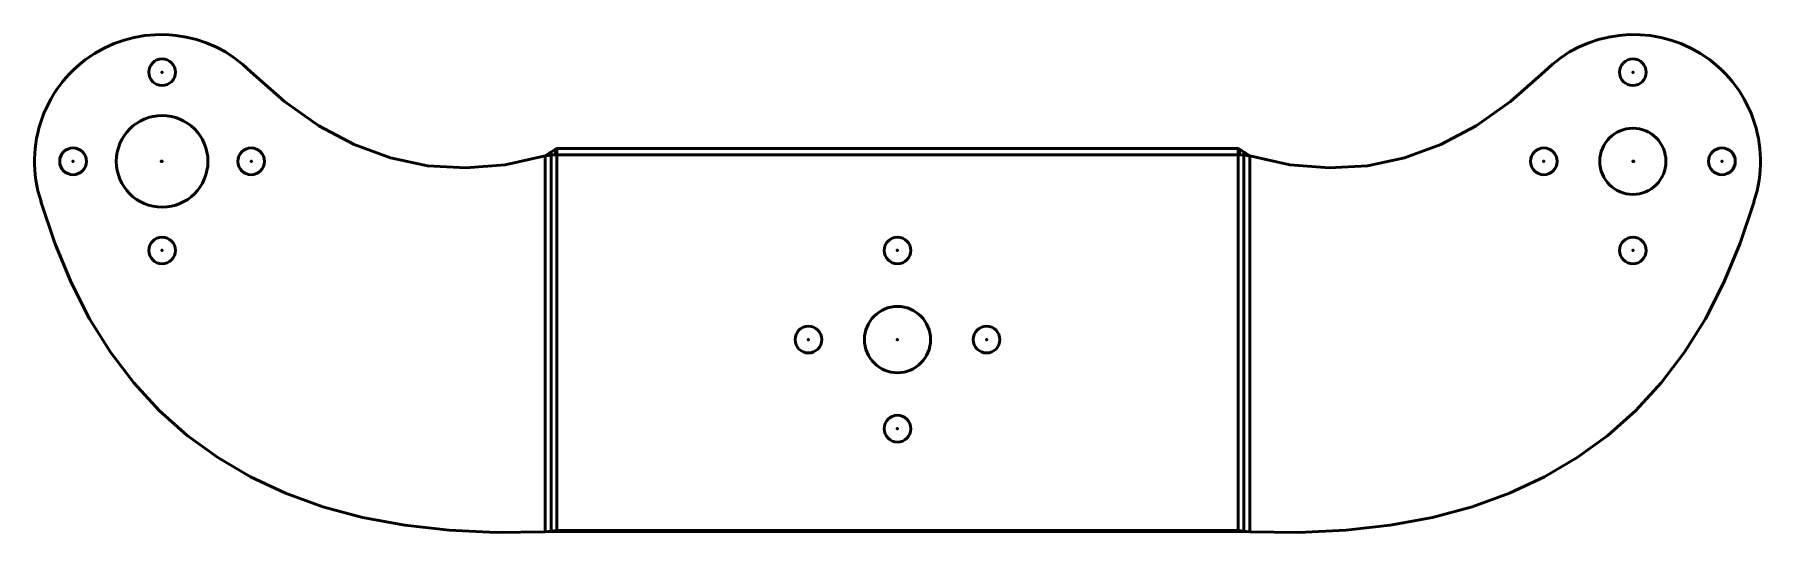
# Model space of a CAD drawing. Header units: millimetres. Extents: x -41 to 95, y 0 to 39.
import ezdxf

# ---------------------------------------------------------------- set-up
doc = ezdxf.new("R2010")
doc.units = ezdxf.units.MM
for name, color, linetype, lineweight in [('IV_ARC_CENTERS', 7, 'Continuous', 50), ('IV_BEND_DOWN', 7, 'Continuous', 50), ('IV_FEATURE_PROFILES', 7, 'Continuous', 50), ('IV_FEATURE_PROFILES_DOWN', 7, 'Continuous', 50), ('IV_INTERIOR_PROFILES', 7, 'Continuous', 50), ('IV_OUTER_PROFILE', 7, 'Continuous', 50), ('IV_TANGENT', 7, 'Continuous', 50)]:
    doc.layers.add(name, color=color, linetype=linetype, lineweight=lineweight)

msp = doc.modelspace()

# ---------------------------------------------------------------- linework, layer by layer
at = {"layer": 'IV_ARC_CENTERS'}
for p in [(-31.02, 36), (84.58, 36), (-38.02, 29), (-31.09, 29), (-31.02, 29), (-24.02, 29), (77.58, 29), (84.58, 29), (84.65, 29), (91.58, 29), (-31.02, 22), (26.78, 22), (84.58, 22), (19.78, 15), (26.78, 15), (33.78, 15), (26.78, 8)]:
    msp.add_point(p, dxfattribs=at)
at = {"layer": 'IV_BEND_DOWN'}
for p, q in [((-0.45, 29.81), (-0.45, -0.09)), ((54.01, -0.03), (54.01, 29.81))]:
    msp.add_line(p, q, dxfattribs=at)
at = {"layer": 'IV_FEATURE_PROFILES'}
for p, q in [((0, 0), (0, -0.08)), ((0, 0), (53.56, 0)), ((-0.9, -0.1), (-0.01, 0)), ((-0.01, 0), (-0.06, -0.08)), ((-0.01, 0), (0, 0)), ((53.56, 0), (53.57, 0)), ((53.56, -0.08), (53.56, 0)), ((53.57, 0), (53.62, -0.08)), ((53.57, 0), (54.46, -0.1))]:
    msp.add_line(p, q, dxfattribs=at)
at = {"layer": 'IV_FEATURE_PROFILES_DOWN'}
for p, q in [((-0.15, 29.51), (-0.03, 30)), ((0, 29.51), (0, 30)), ((53.56, 30), (53.56, 29.51)), ((53.71, 29.51), (53.59, 30)), ((-0.9, 29.42), (-0.15, 29.51)), ((-0.15, 29.51), (0, 29.51)), ((0, 29.51), (53.56, 29.51)), ((53.56, 29.51), (53.71, 29.51)), ((53.71, 29.51), (54.46, 29.42))]:
    msp.add_line(p, q, dxfattribs=at)
at = {"layer": 'IV_INTERIOR_PROFILES'}
for centre, radius in [((-31.02, 36), 1.05), ((84.58, 36), 1.05), ((-31.02, 29), 3.6), ((84.58, 29), 2.6), ((-38.02, 29), 1.05), ((-24.02, 29), 1.05), ((77.58, 29), 1.05), ((91.58, 29), 1.05), ((-31.02, 22), 1.05), ((26.78, 22), 1.05), ((84.58, 22), 1.05), ((26.78, 15), 2.6), ((19.78, 15), 1.05), ((33.78, 15), 1.05), ((26.78, 8), 1.05)]:
    msp.add_circle(centre, radius, dxfattribs=at)
at = {"layer": 'IV_OUTER_PROFILE'}
for p, q in [((-21.41, 33.7), (-24.04, 36.04)), ((77.6, 36.04), (74.97, 33.7)), ((-18.71, 31.79), (-21.41, 33.7)), ((74.97, 33.7), (72.27, 31.79)), ((-15.93, 30.31), (-18.71, 31.79)), ((72.27, 31.79), (69.49, 30.31)), ((-13.08, 29.27), (-15.93, 30.31)), ((-0.03, 30), (-0.9, 29.42)), ((0, 30), (-0.03, 30)), ((53.56, 30), (0, 30)), ((53.59, 30), (53.56, 30)), ((54.46, 29.42), (53.59, 30)), ((69.49, 30.31), (66.64, 29.27)), ((-10.15, 28.65), (-13.08, 29.27)), ((-7.14, 28.48), (-10.15, 28.65)), ((-4.06, 28.73), (-7.14, 28.48)), ((-0.9, 29.42), (-4.06, 28.73)), ((57.62, 28.73), (54.46, 29.42)), ((60.7, 28.48), (57.62, 28.73)), ((63.71, 28.65), (60.7, 28.48)), ((66.64, 29.27), (63.71, 28.65)), ((-40.54, 25.85), (-39.45, 22.56)), ((93.01, 22.56), (94.1, 25.85)), ((-39.45, 22.56), (-38.18, 19.48)), ((91.74, 19.48), (93.01, 22.56)), ((-38.18, 19.48), (-36.72, 16.63)), ((90.28, 16.63), (91.74, 19.48)), ((-36.72, 16.63), (-35.08, 14.01)), ((88.64, 14.01), (90.28, 16.63)), ((-35.08, 14.01), (-33.25, 11.6)), ((86.81, 11.6), (88.64, 14.01)), ((-33.25, 11.6), (-31.24, 9.42)), ((84.8, 9.42), (86.81, 11.6)), ((-31.24, 9.42), (-29.04, 7.47)), ((82.6, 7.47), (84.8, 9.42)), ((-29.04, 7.47), (-26.65, 5.73)), ((80.21, 5.73), (82.6, 7.47)), ((-26.65, 5.73), (-24.08, 4.22)), ((77.64, 4.22), (80.21, 5.73)), ((-24.08, 4.22), (-21.33, 2.94)), ((74.89, 2.94), (77.64, 4.22)), ((-21.33, 2.94), (-18.39, 1.87)), ((71.95, 1.87), (74.89, 2.94)), ((-18.39, 1.87), (-15.26, 1.03)), ((68.82, 1.03), (71.95, 1.87)), ((-15.26, 1.03), (-11.95, 0.41)), ((-11.95, 0.41), (-8.45, 0.02)), ((-8.45, 0.02), (-4.77, -0.15)), ((58.33, -0.15), (62.01, 0.02)), ((62.01, 0.02), (65.51, 0.41)), ((65.51, 0.41), (68.82, 1.03)), ((-4.77, -0.15), (-0.9, -0.1)), ((-0.06, -0.08), (-0.9, -0.1)), ((0, -0.08), (-0.06, -0.08)), ((53.56, -0.08), (0, -0.08)), ((53.62, -0.08), (53.56, -0.08)), ((54.46, -0.1), (53.62, -0.08)), ((54.46, -0.1), (58.33, -0.15))]:
    msp.add_line(p, q, dxfattribs=at)
for centre, start, end in [((-31.09, 29), 44.9632, 198.418), ((84.65, 29), 341.582, 135.0368)]:
    msp.add_arc(centre, 9.96, start, end, dxfattribs=at)
at = {"layer": 'IV_TANGENT'}
for p, q in [((0, 30), (0, 0)), ((53.56, 0), (53.56, 30)), ((-0.9, -0.1), (-0.9, 29.42)), ((54.46, 29.42), (54.46, -0.1))]:
    msp.add_line(p, q, dxfattribs=at)

doc.saveas('drawing.dxf')
